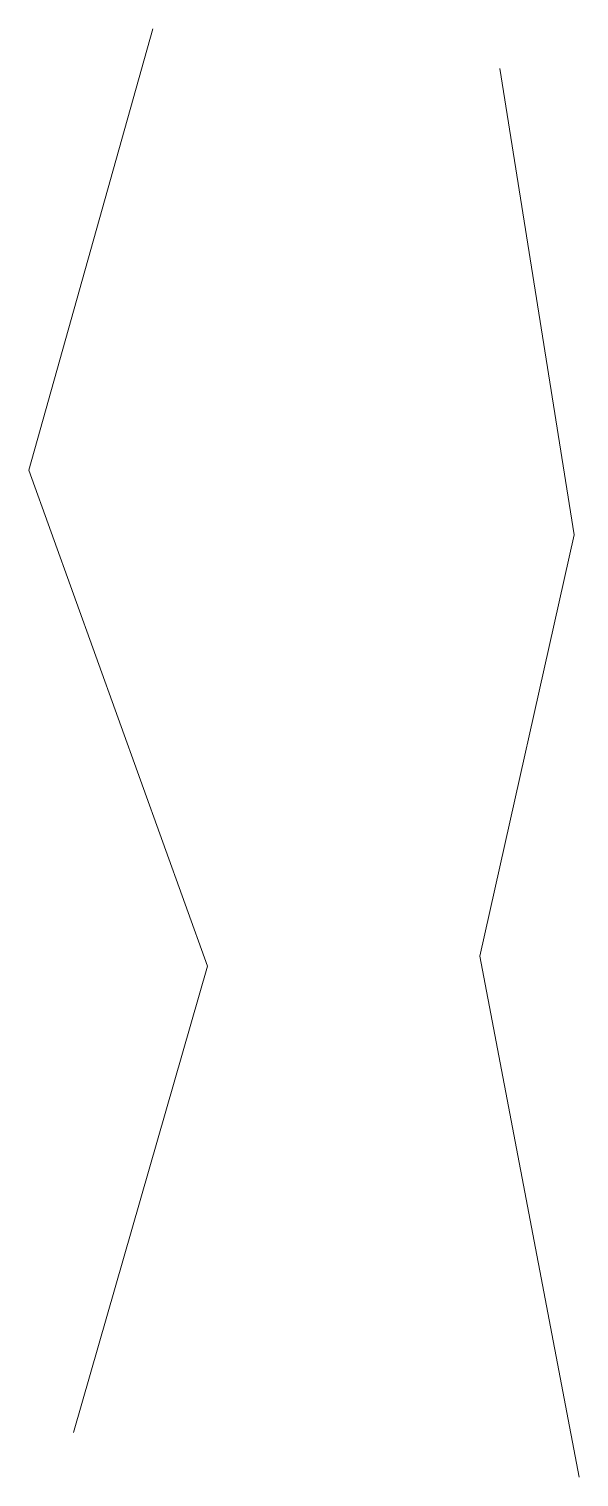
# Model space of a CAD drawing. Header units: millimetres. Extents: x 21.2 to 49, y 5.5 to 78.5.
import ezdxf

# ---------------------------------------------------------------- set-up
doc = ezdxf.new("R2010")
doc.units = ezdxf.units.MM
doc.layers.add('contour_1', color=7, linetype='CONTINUOUS', lineweight=0)
doc.layers.add('contour_2', color=7, linetype='CONTINUOUS', lineweight=0)

msp = doc.modelspace()

# ---------------------------------------------------------------- linework, layer by layer
at = {"layer": 'contour_1'}
msp.add_lwpolyline([(27.5, 78.5), (21.25, 56.25), (30.25, 31.25), (23.5, 7.75)], dxfattribs=at)
at = {"layer": 'contour_2'}
msp.add_lwpolyline([(45, 76.5), (48.75, 53), (44, 31.75), (49, 5.5)], dxfattribs=at)

doc.saveas('drawing.dxf')
